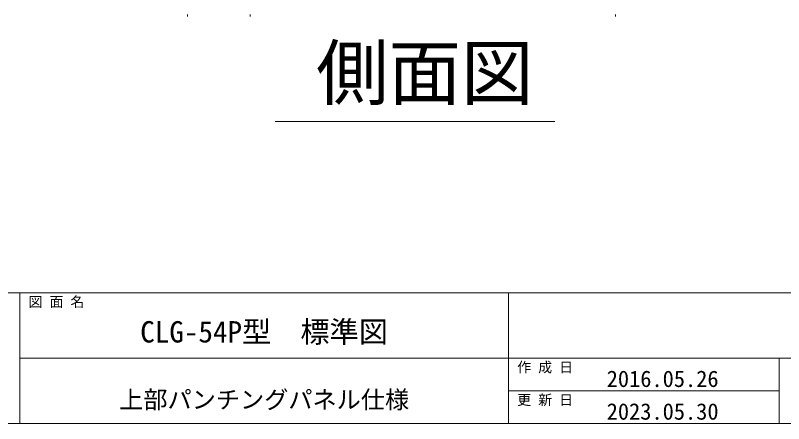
# Model space of a CAD drawing. Units: millimetres, scale not verified. Extents: x -9305 to 9305, y -6415 to 6415.
# Drawn here: x 1514 to 5584, y -6415 to -4249 of the extents above; entities that cross this region are included whole.
import ezdxf
from ezdxf.enums import TextEntityAlignment as Align

# ---------------------------------------------------------------- set-up
doc = ezdxf.new("R2010")
doc.units = ezdxf.units.MM
doc.header["$LTSCALE"] = 40
doc.linetypes.add('DASHED1', pattern=[1.8, 1.2, -0.6])
for name, color, linetype, lineweight in [('0-9_TEXT', 134, 'Continuous', 18), ('0-C_図面枠', 134, 'Continuous', 18), ('0-D_寸法', 134, 'Continuous', 18)]:
    doc.layers.add(name, color=color, linetype=linetype, lineweight=lineweight)
doc.styles.add('ＭＳ ゴシック', font='')
doc.styles.get('ＭＳ ゴシック').set_extended_font_data('MS Gothic')

msp = doc.modelspace()

# ---------------------------------------------------------------- linework, layer by layer
at = {"layer": '0-9_TEXT'}
msp.add_line((2890.33, -4811.64), (4371.18, -4811.64), dxfattribs=at)
at = {"layer": '0-C_図面枠'}
for p, q in [((-9304.61, -5721.47), (9304.61, -5721.47)), ((1537.28, -5721.47), (1537.28, -6414.98)), ((4126.39, -5721.47), (4126.39, -6414.98)), ((1537.28, -6068.22), (9304.61, -6068.22)), ((5559.65, -6068.22), (5559.65, -6414.98)), ((5559.65, -6241.6), (4126.39, -6241.6))]:
    msp.add_line(p, q, dxfattribs=at)
msp.add_lwpolyline([(-9304.61, -6414.98), (9304.61, -6414.98), (9304.61, 6414.98), (-9304.61, 6414.98)], close=True, dxfattribs=at)
at = {"layer": '0-D_寸法', "linetype": 'DASHED1'}
for p, q in [((2425.93, -4245.33), (2425.93, -4255.33)), ((2758.43, -4245.33), (2758.43, -4255.33)), ((4692.64, -4245.48), (4692.64, -4255.48))]:
    msp.add_line(p, q, dxfattribs=at)

# ---------------------------------------------------------------- texts
at = {"layer": '0-9_TEXT', "style": 'ＭＳ ゴシック'}
msp.add_text('側面図', height=281.5, dxfattribs=at).set_placement((3106.94, -4778.9), align=Align.BOTTOM_LEFT)
at = {"layer": '0-C_図面枠', "style": 'ＭＳ ゴシック'}
for s, height, p in [('図 面 名', 54.23, (1583.52, -5812.08)), ('CLG-54P型\u3000標準図', 113.3, (2175.28, -6018.59)), ('作 成 日\u3000', 54.23, (4172.62, -6158.84)), ('2016.05.26', 87.12, (4646.41, -6246.68)), ('上部パンチングパネル仕様', 93.84, (2063.84, -6362.7)), ('更 新 日\u3000', 54.23, (4172.62, -6332.22)), ('2023.05.30', 87.12, (4646.41, -6420.06))]:
    msp.add_text(s, height=height, dxfattribs=at).set_placement(p, align=Align.BOTTOM_LEFT)

doc.saveas('drawing.dxf')
